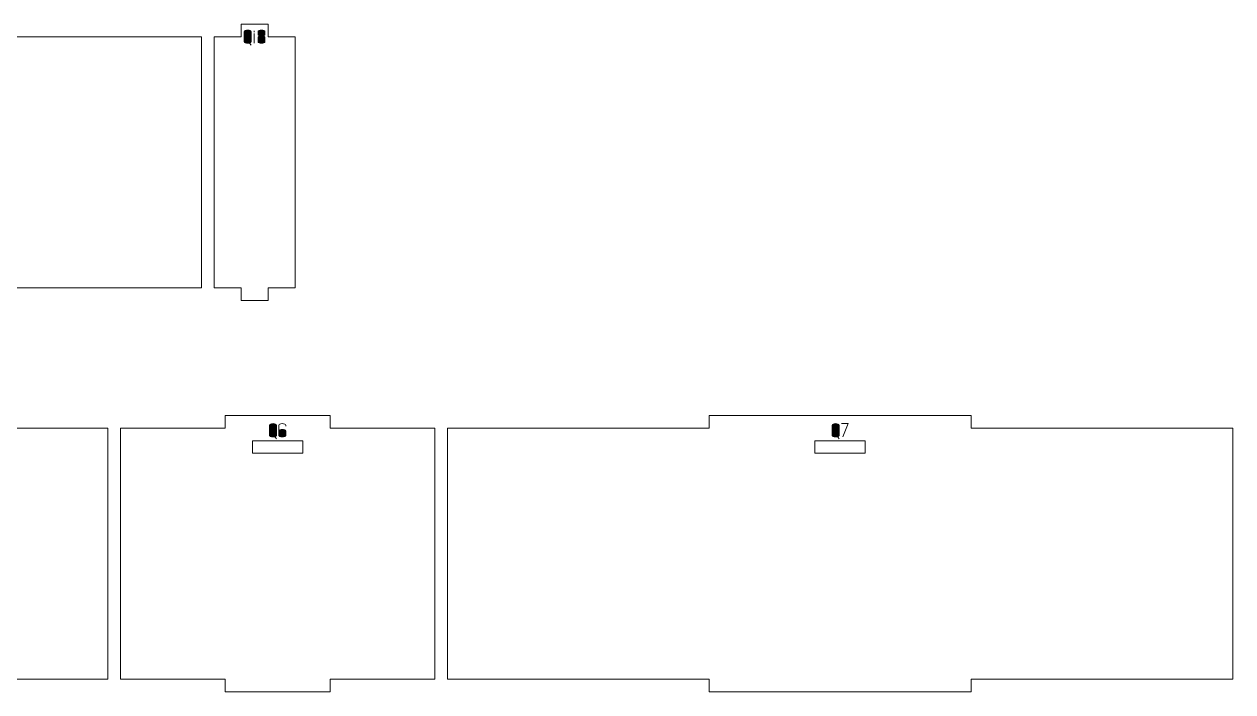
# Model space of a CAD drawing. Header units: centimetres. Extents: x -250 to 250, y -508 to 508.
# Drawn here: x 70.57 to 99.44, y 130.65 to 146.6 of the extents above; entities that cross this region are included whole.
import ezdxf

# ---------------------------------------------------------------- set-up
doc = ezdxf.new("R2010")
doc.units = ezdxf.units.CM
doc.header["$MEASUREMENT"] = 0
doc.layers.add('Capa 1', color=7, linetype='Continuous')

msp = doc.modelspace()

# ---------------------------------------------------------------- hatches: boundary and pattern name
at = {"layer": 'Capa 1', "true_color": 0x3e4095}
h = msp.add_hatch(color=175, dxfattribs=at)
edge = h.paths.add_edge_path()
edge.add_spline(control_points=[(75.82966, 146.18107), (75.82966, 146.17129), (75.83753, 146.16296), (75.85328, 146.15608), (75.86902, 146.1492), (75.88867, 146.14576), (75.91221, 146.14576), (75.93575, 146.14576), (75.9554, 146.1492), (75.97114, 146.15608), (75.98689, 146.16296), (75.99476, 146.17129), (75.99476, 146.18107), (75.99476, 146.18107), (75.99476, 146.42689), (75.99476, 146.42689), (75.99476, 146.43667), (75.98689, 146.445), (75.97114, 146.45188), (75.9554, 146.45876), (75.93575, 146.4622), (75.91221, 146.4622), (75.88867, 146.4622), (75.86902, 146.45876), (75.85328, 146.45188), (75.83753, 146.445), (75.82966, 146.43667), (75.82966, 146.42689), (75.82966, 146.42689), (75.82966, 146.18107), (75.82966, 146.18107)], knot_values=[0, 0, 0, 0, 0.1, 0.1, 0.1, 0.2, 0.2, 0.2, 0.3, 0.3, 0.3, 0.4, 0.4, 0.4, 0.5, 0.5, 0.5, 0.6, 0.6, 0.6, 0.7, 0.7, 0.7, 0.8, 0.8, 0.8, 0.9, 0.9, 0.9, 1, 1, 1, 1], degree=3, periodic=1)
h = msp.add_hatch(color=175, dxfattribs=at)
edge = h.paths.add_edge_path()
edge.add_spline(control_points=[(75.99476, 146.18107), (75.99476, 146.17129), (75.98689, 146.16296), (75.97114, 146.15608), (75.9554, 146.1492), (75.93575, 146.14576), (75.91221, 146.14576), (75.88867, 146.14576), (75.86902, 146.1492), (75.85328, 146.15608), (75.83753, 146.16296), (75.82966, 146.17129), (75.82966, 146.18107), (75.82966, 146.18107), (75.82966, 146.42689), (75.82966, 146.42689), (75.82966, 146.43667), (75.83753, 146.445), (75.85328, 146.45188), (75.86902, 146.45876), (75.88867, 146.4622), (75.91221, 146.4622), (75.93575, 146.4622), (75.9554, 146.45876), (75.97114, 146.45188), (75.98689, 146.445), (75.99476, 146.43667), (75.99476, 146.42689), (75.99476, 146.42689), (75.99476, 146.18107), (75.99476, 146.18107)], knot_values=[0, 0, 0, 0, 0.1, 0.1, 0.1, 0.2, 0.2, 0.2, 0.3, 0.3, 0.3, 0.4, 0.4, 0.4, 0.5, 0.5, 0.5, 0.6, 0.6, 0.6, 0.7, 0.7, 0.7, 0.8, 0.8, 0.8, 0.9, 0.9, 0.9, 1, 1, 1, 1], degree=3, periodic=1)
h = msp.add_hatch(color=175, dxfattribs=at)
edge = h.paths.add_edge_path()
edge.add_spline(control_points=[(76.06492, 146.40854), (76.06492, 146.40854), (76.06538, 146.4411), (76.06538, 146.4411), (76.06538, 146.4411), (76.06492, 146.40854), (76.06492, 146.40854)], knot_values=[0, 0, 0, 0, 0.5, 0.5, 0.5, 1, 1, 1, 1], degree=3, periodic=1)
h = msp.add_hatch(color=175, dxfattribs=at)
edge = h.paths.add_edge_path()
edge.add_spline(control_points=[(76.06492, 146.14576), (76.06492, 146.14576), (76.06492, 146.37965), (76.06492, 146.37965), (76.06492, 146.37965), (76.06492, 146.14576), (76.06492, 146.14576)], knot_values=[0, 0, 0, 0, 0.5, 0.5, 0.5, 1, 1, 1, 1], degree=3, periodic=1)
h = msp.add_hatch(color=175, dxfattribs=at)
edge = h.paths.add_edge_path()
edge.add_spline(control_points=[(76.15986, 146.35259), (76.15986, 146.34464), (76.16552, 146.33746), (76.17683, 146.33104), (76.18814, 146.32462), (76.21, 146.32034), (76.24241, 146.3182), (76.27482, 146.32034), (76.29668, 146.32462), (76.30799, 146.33104), (76.3193, 146.33746), (76.32496, 146.34464), (76.32496, 146.35259), (76.32496, 146.35259), (76.32496, 146.42689), (76.32496, 146.42689), (76.32496, 146.43667), (76.31709, 146.445), (76.30134, 146.45188), (76.2856, 146.45876), (76.26595, 146.4622), (76.24241, 146.4622), (76.21887, 146.4622), (76.19922, 146.45876), (76.18348, 146.45188), (76.16773, 146.445), (76.15986, 146.43667), (76.15986, 146.42689), (76.15986, 146.42689), (76.15986, 146.35259), (76.15986, 146.35259)], knot_values=[0, 0, 0, 0, 0.1, 0.1, 0.1, 0.2, 0.2, 0.2, 0.3, 0.3, 0.3, 0.4, 0.4, 0.4, 0.5, 0.5, 0.5, 0.6, 0.6, 0.6, 0.7, 0.7, 0.7, 0.8, 0.8, 0.8, 0.9, 0.9, 0.9, 1, 1, 1, 1], degree=3, periodic=1)
h = msp.add_hatch(color=175, dxfattribs=at)
edge = h.paths.add_edge_path()
edge.add_spline(control_points=[(76.24241, 146.14576), (76.21887, 146.14576), (76.19922, 146.1492), (76.18348, 146.15608), (76.16773, 146.16296), (76.15986, 146.17129), (76.15986, 146.18107), (76.15986, 146.18107), (76.15986, 146.28426), (76.15986, 146.28426), (76.15986, 146.29252), (76.16552, 146.2997), (76.17683, 146.30581), (76.18814, 146.31193), (76.21, 146.31606), (76.24241, 146.3182), (76.21, 146.32034), (76.18814, 146.32462), (76.17683, 146.33104), (76.16552, 146.33746), (76.15986, 146.34464), (76.15986, 146.35259), (76.15986, 146.35259), (76.15986, 146.42689), (76.15986, 146.42689), (76.15986, 146.43667), (76.16773, 146.445), (76.18348, 146.45188), (76.19922, 146.45876), (76.21887, 146.4622), (76.24241, 146.4622), (76.26595, 146.4622), (76.2856, 146.45876), (76.30134, 146.45188), (76.31709, 146.445), (76.32496, 146.43667), (76.32496, 146.42689), (76.32496, 146.42689), (76.32496, 146.35259), (76.32496, 146.35259), (76.32496, 146.34464), (76.3193, 146.33746), (76.30799, 146.33104), (76.29668, 146.32462), (76.27482, 146.32034), (76.24241, 146.3182), (76.27482, 146.31606), (76.29668, 146.31193), (76.30799, 146.30581), (76.3193, 146.2997), (76.32496, 146.29252), (76.32496, 146.28426), (76.32496, 146.28426), (76.32496, 146.18107), (76.32496, 146.18107), (76.32496, 146.17129), (76.31709, 146.16296), (76.30134, 146.15608), (76.2856, 146.1492), (76.26595, 146.14576), (76.24241, 146.14576)], knot_values=[0, 0, 0, 0, 0.05, 0.05, 0.05, 0.1, 0.1, 0.1, 0.15, 0.15, 0.15, 0.2, 0.2, 0.2, 0.25, 0.25, 0.25, 0.3, 0.3, 0.3, 0.35, 0.35, 0.35, 0.4, 0.4, 0.4, 0.45, 0.45, 0.45, 0.5, 0.5, 0.5, 0.55, 0.55, 0.55, 0.6, 0.6, 0.6, 0.65, 0.65, 0.65, 0.7, 0.7, 0.7, 0.75, 0.75, 0.75, 0.8, 0.8, 0.8, 0.85, 0.85, 0.85, 0.9, 0.9, 0.9, 0.95, 0.95, 0.95, 1, 1, 1, 1], degree=3, periodic=1)
h = msp.add_hatch(color=175, dxfattribs=at)
edge = h.paths.add_edge_path()
edge.add_spline(control_points=[(75.9943, 146.10082), (75.9943, 146.10082), (75.92368, 146.19025), (75.92368, 146.19025), (75.92368, 146.19025), (75.9943, 146.10082), (75.9943, 146.10082)], knot_values=[0, 0, 0, 0, 0.5, 0.5, 0.5, 1, 1, 1, 1], degree=3, periodic=1)
h = msp.add_hatch(color=175, dxfattribs=at)
edge = h.paths.add_edge_path()
edge.add_spline(control_points=[(76.15986, 146.18107), (76.15986, 146.17129), (76.16773, 146.16296), (76.18348, 146.15608), (76.19922, 146.1492), (76.21887, 146.14576), (76.24241, 146.14576), (76.26595, 146.14576), (76.2856, 146.1492), (76.30134, 146.15608), (76.31709, 146.16296), (76.32496, 146.17129), (76.32496, 146.18107), (76.32496, 146.18107), (76.32496, 146.28426), (76.32496, 146.28426), (76.32496, 146.29252), (76.3193, 146.2997), (76.30799, 146.30581), (76.29668, 146.31193), (76.27482, 146.31606), (76.24241, 146.3182), (76.21, 146.31606), (76.18814, 146.31193), (76.17683, 146.30581), (76.16552, 146.2997), (76.15986, 146.29252), (76.15986, 146.28426), (76.15986, 146.28426), (76.15986, 146.18107), (76.15986, 146.18107)], knot_values=[0, 0, 0, 0, 0.1, 0.1, 0.1, 0.2, 0.2, 0.2, 0.3, 0.3, 0.3, 0.4, 0.4, 0.4, 0.5, 0.5, 0.5, 0.6, 0.6, 0.6, 0.7, 0.7, 0.7, 0.8, 0.8, 0.8, 0.9, 0.9, 0.9, 1, 1, 1, 1], degree=3, periodic=1)
h = msp.add_hatch(color=175, dxfattribs=at)
edge = h.paths.add_edge_path()
edge.add_spline(control_points=[(76.43407, 136.78001), (76.43407, 136.77023), (76.44194, 136.7619), (76.45769, 136.75502), (76.47343, 136.74814), (76.49308, 136.7447), (76.51662, 136.7447), (76.54016, 136.7447), (76.55981, 136.74814), (76.57555, 136.75502), (76.5913, 136.7619), (76.59917, 136.77023), (76.59917, 136.78001), (76.59917, 136.78001), (76.59917, 137.02583), (76.59917, 137.02583), (76.59917, 137.03561), (76.5913, 137.04394), (76.57555, 137.05082), (76.55981, 137.0577), (76.54016, 137.06114), (76.51662, 137.06114), (76.49308, 137.06114), (76.47343, 137.0577), (76.45769, 137.05082), (76.44194, 137.04394), (76.43407, 137.03561), (76.43407, 137.02583), (76.43407, 137.02583), (76.43407, 136.78001), (76.43407, 136.78001)], knot_values=[0, 0, 0, 0, 0.1, 0.1, 0.1, 0.2, 0.2, 0.2, 0.3, 0.3, 0.3, 0.4, 0.4, 0.4, 0.5, 0.5, 0.5, 0.6, 0.6, 0.6, 0.7, 0.7, 0.7, 0.8, 0.8, 0.8, 0.9, 0.9, 0.9, 1, 1, 1, 1], degree=3, periodic=1)
h = msp.add_hatch(color=175, dxfattribs=at)
edge = h.paths.add_edge_path()
edge.add_spline(control_points=[(76.59917, 136.78001), (76.59917, 136.77023), (76.5913, 136.7619), (76.57555, 136.75502), (76.55981, 136.74814), (76.54016, 136.7447), (76.51662, 136.7447), (76.49308, 136.7447), (76.47343, 136.74814), (76.45769, 136.75502), (76.44194, 136.7619), (76.43407, 136.77023), (76.43407, 136.78001), (76.43407, 136.78001), (76.43407, 137.02583), (76.43407, 137.02583), (76.43407, 137.03561), (76.44194, 137.04394), (76.45769, 137.05082), (76.47343, 137.0577), (76.49308, 137.06114), (76.51662, 137.06114), (76.54016, 137.06114), (76.55981, 137.0577), (76.57555, 137.05082), (76.5913, 137.04394), (76.59917, 137.03561), (76.59917, 137.02583), (76.59917, 137.02583), (76.59917, 136.78001), (76.59917, 136.78001)], knot_values=[0, 0, 0, 0, 0.1, 0.1, 0.1, 0.2, 0.2, 0.2, 0.3, 0.3, 0.3, 0.4, 0.4, 0.4, 0.5, 0.5, 0.5, 0.6, 0.6, 0.6, 0.7, 0.7, 0.7, 0.8, 0.8, 0.8, 0.9, 0.9, 0.9, 1, 1, 1, 1], degree=3, periodic=1)
h = msp.add_hatch(color=175, dxfattribs=at)
edge = h.paths.add_edge_path()
edge.add_spline(control_points=[(76.73675, 136.7447), (76.71321, 136.7447), (76.69356, 136.74814), (76.67782, 136.75502), (76.66207, 136.7619), (76.6542, 136.77023), (76.6542, 136.78001), (76.6542, 136.78001), (76.6542, 136.88687), (76.6542, 136.88687), (76.6542, 136.88687), (76.6542, 137.02583), (76.6542, 137.02583), (76.6542, 137.03561), (76.66207, 137.04394), (76.67782, 137.05082), (76.69356, 137.0577), (76.71321, 137.06114), (76.73675, 137.06114), (76.76029, 137.06114), (76.77994, 137.0577), (76.79568, 137.05082), (76.81143, 137.04394), (76.8193, 137.03561), (76.8193, 137.02583), (76.8193, 137.02583), (76.8193, 137.00015), (76.8193, 137.00015), (76.8193, 137.00015), (76.8193, 137.02583), (76.8193, 137.02583), (76.8193, 137.03561), (76.81143, 137.04394), (76.79568, 137.05082), (76.77994, 137.0577), (76.76029, 137.06114), (76.73675, 137.06114), (76.71321, 137.06114), (76.69356, 137.0577), (76.67782, 137.05082), (76.66207, 137.04394), (76.6542, 137.03561), (76.6542, 137.02583), (76.6542, 137.02583), (76.6542, 136.88687), (76.6542, 136.88687), (76.6542, 136.89604), (76.66375, 136.90422), (76.68286, 136.9114), (76.70197, 136.91859), (76.71993, 136.92218), (76.73675, 136.92218), (76.76029, 136.92218), (76.77994, 136.91874), (76.79568, 136.91186), (76.81143, 136.90498), (76.8193, 136.89665), (76.8193, 136.88687), (76.8193, 136.88687), (76.8193, 136.78001), (76.8193, 136.78001), (76.8193, 136.77023), (76.81143, 136.7619), (76.79568, 136.75502), (76.77994, 136.74814), (76.76029, 136.7447), (76.73675, 136.7447)], knot_values=[0, 0, 0, 0, 0.04545455, 0.04545455, 0.04545455, 0.09090909, 0.09090909, 0.09090909, 0.13636364, 0.13636364, 0.13636364, 0.18181818, 0.18181818, 0.18181818, 0.22727273, 0.22727273, 0.22727273, 0.27272727, 0.27272727, 0.27272727, 0.31818182, 0.31818182, 0.31818182, 0.36363636, 0.36363636, 0.36363636, 0.40909091, 0.40909091, 0.40909091, 0.45454545, 0.45454545, 0.45454545, 0.5, 0.5, 0.5, 0.54545455, 0.54545455, 0.54545455, 0.59090909, 0.59090909, 0.59090909, 0.63636364, 0.63636364, 0.63636364, 0.68181818, 0.68181818, 0.68181818, 0.72727273, 0.72727273, 0.72727273, 0.77272727, 0.77272727, 0.77272727, 0.81818182, 0.81818182, 0.81818182, 0.86363636, 0.86363636, 0.86363636, 0.90909091, 0.90909091, 0.90909091, 0.95454545, 0.95454545, 0.95454545, 1, 1, 1, 1], degree=3, periodic=1)
h = msp.add_hatch(color=175, dxfattribs=at)
edge = h.paths.add_edge_path()
edge.add_spline(control_points=[(76.6542, 136.78001), (76.6542, 136.77023), (76.66207, 136.7619), (76.67782, 136.75502), (76.69356, 136.74814), (76.71321, 136.7447), (76.73675, 136.7447), (76.76029, 136.7447), (76.77994, 136.74814), (76.79568, 136.75502), (76.81143, 136.7619), (76.8193, 136.77023), (76.8193, 136.78001), (76.8193, 136.78001), (76.8193, 136.88687), (76.8193, 136.88687), (76.8193, 136.89665), (76.81143, 136.90498), (76.79568, 136.91186), (76.77994, 136.91874), (76.76029, 136.92218), (76.73675, 136.92218), (76.71993, 136.92218), (76.70197, 136.91859), (76.68286, 136.9114), (76.66375, 136.90422), (76.6542, 136.89604), (76.6542, 136.88687), (76.6542, 136.88687), (76.6542, 136.78001), (76.6542, 136.78001)], knot_values=[0, 0, 0, 0, 0.1, 0.1, 0.1, 0.2, 0.2, 0.2, 0.3, 0.3, 0.3, 0.4, 0.4, 0.4, 0.5, 0.5, 0.5, 0.6, 0.6, 0.6, 0.7, 0.7, 0.7, 0.8, 0.8, 0.8, 0.9, 0.9, 0.9, 1, 1, 1, 1], degree=3, periodic=1)
h = msp.add_hatch(color=175, dxfattribs=at)
edge = h.paths.add_edge_path()
edge.add_spline(control_points=[(89.86832, 136.78001), (89.86832, 136.77023), (89.87619, 136.7619), (89.89194, 136.75502), (89.90768, 136.74814), (89.92733, 136.7447), (89.95087, 136.7447), (89.97441, 136.7447), (89.99406, 136.74814), (90.0098, 136.75502), (90.02555, 136.7619), (90.03342, 136.77023), (90.03342, 136.78001), (90.03342, 136.78001), (90.03342, 137.02583), (90.03342, 137.02583), (90.03342, 137.03561), (90.02555, 137.04394), (90.0098, 137.05082), (89.99406, 137.0577), (89.97441, 137.06114), (89.95087, 137.06114), (89.92733, 137.06114), (89.90768, 137.0577), (89.89194, 137.05082), (89.87619, 137.04394), (89.86832, 137.03561), (89.86832, 137.02583), (89.86832, 137.02583), (89.86832, 136.78001), (89.86832, 136.78001)], knot_values=[0, 0, 0, 0, 0.1, 0.1, 0.1, 0.2, 0.2, 0.2, 0.3, 0.3, 0.3, 0.4, 0.4, 0.4, 0.5, 0.5, 0.5, 0.6, 0.6, 0.6, 0.7, 0.7, 0.7, 0.8, 0.8, 0.8, 0.9, 0.9, 0.9, 1, 1, 1, 1], degree=3, periodic=1)
h = msp.add_hatch(color=175, dxfattribs=at)
edge = h.paths.add_edge_path()
edge.add_spline(control_points=[(90.03342, 136.78001), (90.03342, 136.77023), (90.02555, 136.7619), (90.0098, 136.75502), (89.99406, 136.74814), (89.97441, 136.7447), (89.95087, 136.7447), (89.92733, 136.7447), (89.90768, 136.74814), (89.89194, 136.75502), (89.87619, 136.7619), (89.86832, 136.77023), (89.86832, 136.78001), (89.86832, 136.78001), (89.86832, 137.02583), (89.86832, 137.02583), (89.86832, 137.03561), (89.87619, 137.04394), (89.89194, 137.05082), (89.90768, 137.0577), (89.92733, 137.06114), (89.95087, 137.06114), (89.97441, 137.06114), (89.99406, 137.0577), (90.0098, 137.05082), (90.02555, 137.04394), (90.03342, 137.03561), (90.03342, 137.02583), (90.03342, 137.02583), (90.03342, 136.78001), (90.03342, 136.78001)], knot_values=[0, 0, 0, 0, 0.1, 0.1, 0.1, 0.2, 0.2, 0.2, 0.3, 0.3, 0.3, 0.4, 0.4, 0.4, 0.5, 0.5, 0.5, 0.6, 0.6, 0.6, 0.7, 0.7, 0.7, 0.8, 0.8, 0.8, 0.9, 0.9, 0.9, 1, 1, 1, 1], degree=3, periodic=1)
h = msp.add_hatch(color=175, dxfattribs=at)
edge = h.paths.add_edge_path()
edge.add_spline(control_points=[(90.12697, 136.7447), (90.12697, 136.7447), (90.24805, 137.06114), (90.24805, 137.06114), (90.24805, 137.06114), (90.08845, 137.06114), (90.08845, 137.06114), (90.08845, 137.06114), (90.24805, 137.06114), (90.24805, 137.06114), (90.24805, 137.06114), (90.12697, 136.7447), (90.12697, 136.7447)], knot_values=[0, 0, 0, 0, 0.25, 0.25, 0.25, 0.5, 0.5, 0.5, 0.75, 0.75, 0.75, 1, 1, 1, 1], degree=3, periodic=1)
h = msp.add_hatch(color=175, dxfattribs=at)
edge = h.paths.add_edge_path()
edge.add_spline(control_points=[(76.59871, 136.69976), (76.59871, 136.69976), (76.52809, 136.78919), (76.52809, 136.78919), (76.52809, 136.78919), (76.59871, 136.69976), (76.59871, 136.69976)], knot_values=[0, 0, 0, 0, 0.5, 0.5, 0.5, 1, 1, 1, 1], degree=3, periodic=1)
h = msp.add_hatch(color=175, dxfattribs=at)
edge = h.paths.add_edge_path()
edge.add_spline(control_points=[(90.03296, 136.69976), (90.03296, 136.69976), (89.96234, 136.78919), (89.96234, 136.78919), (89.96234, 136.78919), (90.03296, 136.69976), (90.03296, 136.69976)], knot_values=[0, 0, 0, 0, 0.5, 0.5, 0.5, 1, 1, 1, 1], degree=3, periodic=1)

# ---------------------------------------------------------------- linework, layer by layer
at = {"layer": 'Capa 1', "color": 240, "lineweight": 20}
for points, knots in [([(60.90825, 146.30296), (60.90825, 146.30296), (60.90825, 140.30296), (60.90825, 140.30296), (60.90825, 140.30296), (65.54145, 140.30296), (65.54145, 140.30296), (65.54145, 140.30296), (65.54145, 140.00296), (65.54145, 140.00296), (65.54145, 140.00296), (70.17465, 140.00296), (70.17465, 140.00296), (70.17465, 140.00296), (70.17465, 140.30296), (70.17465, 140.30296), (70.17465, 140.30296), (74.80785, 140.30296), (74.80785, 140.30296), (74.80785, 140.30296), (74.80785, 146.30296), (74.80785, 146.30296), (74.80785, 146.30296), (70.17465, 146.30296), (70.17465, 146.30296), (70.17465, 146.30296), (70.17465, 146.60296), (70.17465, 146.60296), (70.17465, 146.60296), (65.54145, 146.60296), (65.54145, 146.60296), (65.54145, 146.60296), (65.54145, 146.30296), (65.54145, 146.30296), (65.54145, 146.30296), (60.90825, 146.30296), (60.90825, 146.30296)], [0, 0, 0, 0, 0.08333333, 0.08333333, 0.08333333, 0.16666667, 0.16666667, 0.16666667, 0.25, 0.25, 0.25, 0.33333333, 0.33333333, 0.33333333, 0.41666667, 0.41666667, 0.41666667, 0.5, 0.5, 0.5, 0.58333333, 0.58333333, 0.58333333, 0.66666667, 0.66666667, 0.66666667, 0.75, 0.75, 0.75, 0.83333333, 0.83333333, 0.83333333, 0.91666667, 0.91666667, 0.91666667, 1, 1, 1, 1]), ([(75.10785, 146.30296), (75.10785, 146.30296), (75.10785, 140.30296), (75.10785, 140.30296), (75.10785, 140.30296), (75.75415, 140.30296), (75.75415, 140.30296), (75.75415, 140.30296), (75.75415, 140.00296), (75.75415, 140.00296), (75.75415, 140.00296), (76.40046, 140.00296), (76.40046, 140.00296), (76.40046, 140.00296), (76.40046, 140.30296), (76.40046, 140.30296), (76.40046, 140.30296), (77.04676, 140.30296), (77.04676, 140.30296), (77.04676, 140.30296), (77.04676, 146.30296), (77.04676, 146.30296), (77.04676, 146.30296), (76.40046, 146.30296), (76.40046, 146.30296), (76.40046, 146.30296), (76.40046, 146.60296), (76.40046, 146.60296), (76.40046, 146.60296), (75.75415, 146.60296), (75.75415, 146.60296), (75.75415, 146.60296), (75.75415, 146.30296), (75.75415, 146.30296), (75.75415, 146.30296), (75.10785, 146.30296), (75.10785, 146.30296)], [0, 0, 0, 0, 0.08333333, 0.08333333, 0.08333333, 0.16666667, 0.16666667, 0.16666667, 0.25, 0.25, 0.25, 0.33333333, 0.33333333, 0.33333333, 0.41666667, 0.41666667, 0.41666667, 0.5, 0.5, 0.5, 0.58333333, 0.58333333, 0.58333333, 0.66666667, 0.66666667, 0.66666667, 0.75, 0.75, 0.75, 0.83333333, 0.83333333, 0.83333333, 0.91666667, 0.91666667, 0.91666667, 1, 1, 1, 1]), ([(60.371, 136.9527), (60.371, 136.9527), (60.371, 130.9527), (60.371, 130.9527), (60.371, 130.9527), (64.43843, 130.9527), (64.43843, 130.9527), (64.43843, 130.9527), (64.43843, 130.6527), (64.43843, 130.6527), (64.43843, 130.6527), (68.50585, 130.6527), (68.50585, 130.6527), (68.50585, 130.6527), (68.50585, 130.9527), (68.50585, 130.9527), (68.50585, 130.9527), (72.57327, 130.9527), (72.57327, 130.9527), (72.57327, 130.9527), (72.57327, 136.9527), (72.57327, 136.9527), (72.57327, 136.9527), (68.50585, 136.9527), (68.50585, 136.9527), (68.50585, 136.9527), (68.50585, 137.2527), (68.50585, 137.2527), (68.50585, 137.2527), (64.43843, 137.2527), (64.43843, 137.2527), (64.43843, 137.2527), (64.43843, 136.9527), (64.43843, 136.9527), (64.43843, 136.9527), (60.371, 136.9527), (60.371, 136.9527)], [0, 0, 0, 0, 0.08333333, 0.08333333, 0.08333333, 0.16666667, 0.16666667, 0.16666667, 0.25, 0.25, 0.25, 0.33333333, 0.33333333, 0.33333333, 0.41666667, 0.41666667, 0.41666667, 0.5, 0.5, 0.5, 0.58333333, 0.58333333, 0.58333333, 0.66666667, 0.66666667, 0.66666667, 0.75, 0.75, 0.75, 0.83333333, 0.83333333, 0.83333333, 0.91666667, 0.91666667, 0.91666667, 1, 1, 1, 1]), ([(72.87327, 136.9527), (72.87327, 136.9527), (72.87327, 130.9527), (72.87327, 130.9527), (72.87327, 130.9527), (75.37555, 130.9527), (75.37555, 130.9527), (75.37555, 130.9527), (75.37555, 130.6527), (75.37555, 130.6527), (75.37555, 130.6527), (77.87782, 130.6527), (77.87782, 130.6527), (77.87782, 130.6527), (77.87782, 130.9527), (77.87782, 130.9527), (77.87782, 130.9527), (80.3801, 130.9527), (80.3801, 130.9527), (80.3801, 130.9527), (80.3801, 136.9527), (80.3801, 136.9527), (80.3801, 136.9527), (77.87782, 136.9527), (77.87782, 136.9527), (77.87782, 136.9527), (77.87782, 137.2527), (77.87782, 137.2527), (77.87782, 137.2527), (75.37555, 137.2527), (75.37555, 137.2527), (75.37555, 137.2527), (75.37555, 136.9527), (75.37555, 136.9527), (75.37555, 136.9527), (72.87327, 136.9527), (72.87327, 136.9527)], [0, 0, 0, 0, 0.08333333, 0.08333333, 0.08333333, 0.16666667, 0.16666667, 0.16666667, 0.25, 0.25, 0.25, 0.33333333, 0.33333333, 0.33333333, 0.41666667, 0.41666667, 0.41666667, 0.5, 0.5, 0.5, 0.58333333, 0.58333333, 0.58333333, 0.66666667, 0.66666667, 0.66666667, 0.75, 0.75, 0.75, 0.83333333, 0.83333333, 0.83333333, 0.91666667, 0.91666667, 0.91666667, 1, 1, 1, 1]), ([(80.6801, 136.9527), (80.6801, 136.9527), (80.6801, 130.9527), (80.6801, 130.9527), (80.6801, 130.9527), (86.93216, 130.9527), (86.93216, 130.9527), (86.93216, 130.9527), (86.93216, 130.6527), (86.93216, 130.6527), (86.93216, 130.6527), (93.18421, 130.6527), (93.18421, 130.6527), (93.18421, 130.6527), (93.18421, 130.9527), (93.18421, 130.9527), (93.18421, 130.9527), (99.43627, 130.9527), (99.43627, 130.9527), (99.43627, 130.9527), (99.43627, 136.9527), (99.43627, 136.9527), (99.43627, 136.9527), (93.18421, 136.9527), (93.18421, 136.9527), (93.18421, 136.9527), (93.18421, 137.2527), (93.18421, 137.2527), (93.18421, 137.2527), (86.93216, 137.2527), (86.93216, 137.2527), (86.93216, 137.2527), (86.93216, 136.9527), (86.93216, 136.9527), (86.93216, 136.9527), (80.6801, 136.9527), (80.6801, 136.9527)], [0, 0, 0, 0, 0.08333333, 0.08333333, 0.08333333, 0.16666667, 0.16666667, 0.16666667, 0.25, 0.25, 0.25, 0.33333333, 0.33333333, 0.33333333, 0.41666667, 0.41666667, 0.41666667, 0.5, 0.5, 0.5, 0.58333333, 0.58333333, 0.58333333, 0.66666667, 0.66666667, 0.66666667, 0.75, 0.75, 0.75, 0.83333333, 0.83333333, 0.83333333, 0.91666667, 0.91666667, 0.91666667, 1, 1, 1, 1]), ([(76.02669, 136.35297), (76.02669, 136.35297), (77.22669, 136.35297), (77.22669, 136.35297), (77.22669, 136.35297), (77.22669, 136.65297), (77.22669, 136.65297), (77.22669, 136.65297), (76.02669, 136.65297), (76.02669, 136.65297), (76.02669, 136.65297), (76.02669, 136.35297), (76.02669, 136.35297)], [0, 0, 0, 0, 0.25, 0.25, 0.25, 0.5, 0.5, 0.5, 0.75, 0.75, 0.75, 1, 1, 1, 1]), ([(89.45819, 136.35297), (89.45819, 136.35297), (90.65819, 136.35297), (90.65819, 136.35297), (90.65819, 136.35297), (90.65819, 136.65297), (90.65819, 136.65297), (90.65819, 136.65297), (89.45819, 136.65297), (89.45819, 136.65297), (89.45819, 136.65297), (89.45819, 136.35297), (89.45819, 136.35297)], [0, 0, 0, 0, 0.25, 0.25, 0.25, 0.5, 0.5, 0.5, 0.75, 0.75, 0.75, 1, 1, 1, 1])]:
    msp.add_open_spline(points, degree=3, knots=knots, dxfattribs=at)
at = {"layer": 'Capa 1', "color": 114, "lineweight": 9}
for points, knots in [([(75.82966, 146.18107), (75.82966, 146.17129), (75.83753, 146.16296), (75.85328, 146.15608), (75.86902, 146.1492), (75.88867, 146.14576), (75.91221, 146.14576), (75.93575, 146.14576), (75.9554, 146.1492), (75.97114, 146.15608), (75.98689, 146.16296), (75.99476, 146.17129), (75.99476, 146.18107), (75.99476, 146.18107), (75.99476, 146.42689), (75.99476, 146.42689), (75.99476, 146.43667), (75.98689, 146.445), (75.97114, 146.45188), (75.9554, 146.45876), (75.93575, 146.4622), (75.91221, 146.4622), (75.88867, 146.4622), (75.86902, 146.45876), (75.85328, 146.45188), (75.83753, 146.445), (75.82966, 146.43667), (75.82966, 146.42689), (75.82966, 146.42689), (75.82966, 146.18107), (75.82966, 146.18107)], [0, 0, 0, 0, 0.1, 0.1, 0.1, 0.2, 0.2, 0.2, 0.3, 0.3, 0.3, 0.4, 0.4, 0.4, 0.5, 0.5, 0.5, 0.6, 0.6, 0.6, 0.7, 0.7, 0.7, 0.8, 0.8, 0.8, 0.9, 0.9, 0.9, 1, 1, 1, 1]), ([(75.99476, 146.18107), (75.99476, 146.17129), (75.98689, 146.16296), (75.97114, 146.15608), (75.9554, 146.1492), (75.93575, 146.14576), (75.91221, 146.14576), (75.88867, 146.14576), (75.86902, 146.1492), (75.85328, 146.15608), (75.83753, 146.16296), (75.82966, 146.17129), (75.82966, 146.18107), (75.82966, 146.18107), (75.82966, 146.42689), (75.82966, 146.42689), (75.82966, 146.43667), (75.83753, 146.445), (75.85328, 146.45188), (75.86902, 146.45876), (75.88867, 146.4622), (75.91221, 146.4622), (75.93575, 146.4622), (75.9554, 146.45876), (75.97114, 146.45188), (75.98689, 146.445), (75.99476, 146.43667), (75.99476, 146.42689), (75.99476, 146.42689), (75.99476, 146.18107), (75.99476, 146.18107)], [0, 0, 0, 0, 0.1, 0.1, 0.1, 0.2, 0.2, 0.2, 0.3, 0.3, 0.3, 0.4, 0.4, 0.4, 0.5, 0.5, 0.5, 0.6, 0.6, 0.6, 0.7, 0.7, 0.7, 0.8, 0.8, 0.8, 0.9, 0.9, 0.9, 1, 1, 1, 1]), ([(76.06492, 146.40854), (76.06492, 146.40854), (76.06538, 146.4411), (76.06538, 146.4411), (76.06538, 146.4411), (76.06492, 146.40854), (76.06492, 146.40854)], [0, 0, 0, 0, 0.5, 0.5, 0.5, 1, 1, 1, 1]), ([(76.06492, 146.14576), (76.06492, 146.14576), (76.06492, 146.37965), (76.06492, 146.37965), (76.06492, 146.37965), (76.06492, 146.14576), (76.06492, 146.14576)], [0, 0, 0, 0, 0.5, 0.5, 0.5, 1, 1, 1, 1]), ([(76.15986, 146.35259), (76.15986, 146.34464), (76.16552, 146.33746), (76.17683, 146.33104), (76.18814, 146.32462), (76.21, 146.32034), (76.24241, 146.3182), (76.27482, 146.32034), (76.29668, 146.32462), (76.30799, 146.33104), (76.3193, 146.33746), (76.32496, 146.34464), (76.32496, 146.35259), (76.32496, 146.35259), (76.32496, 146.42689), (76.32496, 146.42689), (76.32496, 146.43667), (76.31709, 146.445), (76.30134, 146.45188), (76.2856, 146.45876), (76.26595, 146.4622), (76.24241, 146.4622), (76.21887, 146.4622), (76.19922, 146.45876), (76.18348, 146.45188), (76.16773, 146.445), (76.15986, 146.43667), (76.15986, 146.42689), (76.15986, 146.42689), (76.15986, 146.35259), (76.15986, 146.35259)], [0, 0, 0, 0, 0.1, 0.1, 0.1, 0.2, 0.2, 0.2, 0.3, 0.3, 0.3, 0.4, 0.4, 0.4, 0.5, 0.5, 0.5, 0.6, 0.6, 0.6, 0.7, 0.7, 0.7, 0.8, 0.8, 0.8, 0.9, 0.9, 0.9, 1, 1, 1, 1]), ([(76.24241, 146.14576), (76.21887, 146.14576), (76.19922, 146.1492), (76.18348, 146.15608), (76.16773, 146.16296), (76.15986, 146.17129), (76.15986, 146.18107), (76.15986, 146.18107), (76.15986, 146.28426), (76.15986, 146.28426), (76.15986, 146.29252), (76.16552, 146.2997), (76.17683, 146.30581), (76.18814, 146.31193), (76.21, 146.31606), (76.24241, 146.3182), (76.21, 146.32034), (76.18814, 146.32462), (76.17683, 146.33104), (76.16552, 146.33746), (76.15986, 146.34464), (76.15986, 146.35259), (76.15986, 146.35259), (76.15986, 146.42689), (76.15986, 146.42689), (76.15986, 146.43667), (76.16773, 146.445), (76.18348, 146.45188), (76.19922, 146.45876), (76.21887, 146.4622), (76.24241, 146.4622), (76.26595, 146.4622), (76.2856, 146.45876), (76.30134, 146.45188), (76.31709, 146.445), (76.32496, 146.43667), (76.32496, 146.42689), (76.32496, 146.42689), (76.32496, 146.35259), (76.32496, 146.35259), (76.32496, 146.34464), (76.3193, 146.33746), (76.30799, 146.33104), (76.29668, 146.32462), (76.27482, 146.32034), (76.24241, 146.3182), (76.27482, 146.31606), (76.29668, 146.31193), (76.30799, 146.30581), (76.3193, 146.2997), (76.32496, 146.29252), (76.32496, 146.28426), (76.32496, 146.28426), (76.32496, 146.18107), (76.32496, 146.18107), (76.32496, 146.17129), (76.31709, 146.16296), (76.30134, 146.15608), (76.2856, 146.1492), (76.26595, 146.14576), (76.24241, 146.14576)], [0, 0, 0, 0, 0.05, 0.05, 0.05, 0.1, 0.1, 0.1, 0.15, 0.15, 0.15, 0.2, 0.2, 0.2, 0.25, 0.25, 0.25, 0.3, 0.3, 0.3, 0.35, 0.35, 0.35, 0.4, 0.4, 0.4, 0.45, 0.45, 0.45, 0.5, 0.5, 0.5, 0.55, 0.55, 0.55, 0.6, 0.6, 0.6, 0.65, 0.65, 0.65, 0.7, 0.7, 0.7, 0.75, 0.75, 0.75, 0.8, 0.8, 0.8, 0.85, 0.85, 0.85, 0.9, 0.9, 0.9, 0.95, 0.95, 0.95, 1, 1, 1, 1]), ([(75.9943, 146.10082), (75.9943, 146.10082), (75.92368, 146.19025), (75.92368, 146.19025), (75.92368, 146.19025), (75.9943, 146.10082), (75.9943, 146.10082)], [0, 0, 0, 0, 0.5, 0.5, 0.5, 1, 1, 1, 1]), ([(76.15986, 146.18107), (76.15986, 146.17129), (76.16773, 146.16296), (76.18348, 146.15608), (76.19922, 146.1492), (76.21887, 146.14576), (76.24241, 146.14576), (76.26595, 146.14576), (76.2856, 146.1492), (76.30134, 146.15608), (76.31709, 146.16296), (76.32496, 146.17129), (76.32496, 146.18107), (76.32496, 146.18107), (76.32496, 146.28426), (76.32496, 146.28426), (76.32496, 146.29252), (76.3193, 146.2997), (76.30799, 146.30581), (76.29668, 146.31193), (76.27482, 146.31606), (76.24241, 146.3182), (76.21, 146.31606), (76.18814, 146.31193), (76.17683, 146.30581), (76.16552, 146.2997), (76.15986, 146.29252), (76.15986, 146.28426), (76.15986, 146.28426), (76.15986, 146.18107), (76.15986, 146.18107)], [0, 0, 0, 0, 0.1, 0.1, 0.1, 0.2, 0.2, 0.2, 0.3, 0.3, 0.3, 0.4, 0.4, 0.4, 0.5, 0.5, 0.5, 0.6, 0.6, 0.6, 0.7, 0.7, 0.7, 0.8, 0.8, 0.8, 0.9, 0.9, 0.9, 1, 1, 1, 1]), ([(76.43407, 136.78001), (76.43407, 136.77023), (76.44194, 136.7619), (76.45769, 136.75502), (76.47343, 136.74814), (76.49308, 136.7447), (76.51662, 136.7447), (76.54016, 136.7447), (76.55981, 136.74814), (76.57555, 136.75502), (76.5913, 136.7619), (76.59917, 136.77023), (76.59917, 136.78001), (76.59917, 136.78001), (76.59917, 137.02583), (76.59917, 137.02583), (76.59917, 137.03561), (76.5913, 137.04394), (76.57555, 137.05082), (76.55981, 137.0577), (76.54016, 137.06114), (76.51662, 137.06114), (76.49308, 137.06114), (76.47343, 137.0577), (76.45769, 137.05082), (76.44194, 137.04394), (76.43407, 137.03561), (76.43407, 137.02583), (76.43407, 137.02583), (76.43407, 136.78001), (76.43407, 136.78001)], [0, 0, 0, 0, 0.1, 0.1, 0.1, 0.2, 0.2, 0.2, 0.3, 0.3, 0.3, 0.4, 0.4, 0.4, 0.5, 0.5, 0.5, 0.6, 0.6, 0.6, 0.7, 0.7, 0.7, 0.8, 0.8, 0.8, 0.9, 0.9, 0.9, 1, 1, 1, 1]), ([(76.59917, 136.78001), (76.59917, 136.77023), (76.5913, 136.7619), (76.57555, 136.75502), (76.55981, 136.74814), (76.54016, 136.7447), (76.51662, 136.7447), (76.49308, 136.7447), (76.47343, 136.74814), (76.45769, 136.75502), (76.44194, 136.7619), (76.43407, 136.77023), (76.43407, 136.78001), (76.43407, 136.78001), (76.43407, 137.02583), (76.43407, 137.02583), (76.43407, 137.03561), (76.44194, 137.04394), (76.45769, 137.05082), (76.47343, 137.0577), (76.49308, 137.06114), (76.51662, 137.06114), (76.54016, 137.06114), (76.55981, 137.0577), (76.57555, 137.05082), (76.5913, 137.04394), (76.59917, 137.03561), (76.59917, 137.02583), (76.59917, 137.02583), (76.59917, 136.78001), (76.59917, 136.78001)], [0, 0, 0, 0, 0.1, 0.1, 0.1, 0.2, 0.2, 0.2, 0.3, 0.3, 0.3, 0.4, 0.4, 0.4, 0.5, 0.5, 0.5, 0.6, 0.6, 0.6, 0.7, 0.7, 0.7, 0.8, 0.8, 0.8, 0.9, 0.9, 0.9, 1, 1, 1, 1]), ([(76.73675, 136.7447), (76.71321, 136.7447), (76.69356, 136.74814), (76.67782, 136.75502), (76.66207, 136.7619), (76.6542, 136.77023), (76.6542, 136.78001), (76.6542, 136.78001), (76.6542, 136.88687), (76.6542, 136.88687), (76.6542, 136.88687), (76.6542, 137.02583), (76.6542, 137.02583), (76.6542, 137.03561), (76.66207, 137.04394), (76.67782, 137.05082), (76.69356, 137.0577), (76.71321, 137.06114), (76.73675, 137.06114), (76.76029, 137.06114), (76.77994, 137.0577), (76.79568, 137.05082), (76.81143, 137.04394), (76.8193, 137.03561), (76.8193, 137.02583), (76.8193, 137.02583), (76.8193, 137.00015), (76.8193, 137.00015), (76.8193, 137.00015), (76.8193, 137.02583), (76.8193, 137.02583), (76.8193, 137.03561), (76.81143, 137.04394), (76.79568, 137.05082), (76.77994, 137.0577), (76.76029, 137.06114), (76.73675, 137.06114), (76.71321, 137.06114), (76.69356, 137.0577), (76.67782, 137.05082), (76.66207, 137.04394), (76.6542, 137.03561), (76.6542, 137.02583), (76.6542, 137.02583), (76.6542, 136.88687), (76.6542, 136.88687), (76.6542, 136.89604), (76.66375, 136.90422), (76.68286, 136.9114), (76.70197, 136.91859), (76.71993, 136.92218), (76.73675, 136.92218), (76.76029, 136.92218), (76.77994, 136.91874), (76.79568, 136.91186), (76.81143, 136.90498), (76.8193, 136.89665), (76.8193, 136.88687), (76.8193, 136.88687), (76.8193, 136.78001), (76.8193, 136.78001), (76.8193, 136.77023), (76.81143, 136.7619), (76.79568, 136.75502), (76.77994, 136.74814), (76.76029, 136.7447), (76.73675, 136.7447)], [0, 0, 0, 0, 0.04545455, 0.04545455, 0.04545455, 0.09090909, 0.09090909, 0.09090909, 0.13636364, 0.13636364, 0.13636364, 0.18181818, 0.18181818, 0.18181818, 0.22727273, 0.22727273, 0.22727273, 0.27272727, 0.27272727, 0.27272727, 0.31818182, 0.31818182, 0.31818182, 0.36363636, 0.36363636, 0.36363636, 0.40909091, 0.40909091, 0.40909091, 0.45454545, 0.45454545, 0.45454545, 0.5, 0.5, 0.5, 0.54545455, 0.54545455, 0.54545455, 0.59090909, 0.59090909, 0.59090909, 0.63636364, 0.63636364, 0.63636364, 0.68181818, 0.68181818, 0.68181818, 0.72727273, 0.72727273, 0.72727273, 0.77272727, 0.77272727, 0.77272727, 0.81818182, 0.81818182, 0.81818182, 0.86363636, 0.86363636, 0.86363636, 0.90909091, 0.90909091, 0.90909091, 0.95454545, 0.95454545, 0.95454545, 1, 1, 1, 1]), ([(76.6542, 136.78001), (76.6542, 136.77023), (76.66207, 136.7619), (76.67782, 136.75502), (76.69356, 136.74814), (76.71321, 136.7447), (76.73675, 136.7447), (76.76029, 136.7447), (76.77994, 136.74814), (76.79568, 136.75502), (76.81143, 136.7619), (76.8193, 136.77023), (76.8193, 136.78001), (76.8193, 136.78001), (76.8193, 136.88687), (76.8193, 136.88687), (76.8193, 136.89665), (76.81143, 136.90498), (76.79568, 136.91186), (76.77994, 136.91874), (76.76029, 136.92218), (76.73675, 136.92218), (76.71993, 136.92218), (76.70197, 136.91859), (76.68286, 136.9114), (76.66375, 136.90422), (76.6542, 136.89604), (76.6542, 136.88687), (76.6542, 136.88687), (76.6542, 136.78001), (76.6542, 136.78001)], [0, 0, 0, 0, 0.1, 0.1, 0.1, 0.2, 0.2, 0.2, 0.3, 0.3, 0.3, 0.4, 0.4, 0.4, 0.5, 0.5, 0.5, 0.6, 0.6, 0.6, 0.7, 0.7, 0.7, 0.8, 0.8, 0.8, 0.9, 0.9, 0.9, 1, 1, 1, 1]), ([(89.86832, 136.78001), (89.86832, 136.77023), (89.87619, 136.7619), (89.89194, 136.75502), (89.90768, 136.74814), (89.92733, 136.7447), (89.95087, 136.7447), (89.97441, 136.7447), (89.99406, 136.74814), (90.0098, 136.75502), (90.02555, 136.7619), (90.03342, 136.77023), (90.03342, 136.78001), (90.03342, 136.78001), (90.03342, 137.02583), (90.03342, 137.02583), (90.03342, 137.03561), (90.02555, 137.04394), (90.0098, 137.05082), (89.99406, 137.0577), (89.97441, 137.06114), (89.95087, 137.06114), (89.92733, 137.06114), (89.90768, 137.0577), (89.89194, 137.05082), (89.87619, 137.04394), (89.86832, 137.03561), (89.86832, 137.02583), (89.86832, 137.02583), (89.86832, 136.78001), (89.86832, 136.78001)], [0, 0, 0, 0, 0.1, 0.1, 0.1, 0.2, 0.2, 0.2, 0.3, 0.3, 0.3, 0.4, 0.4, 0.4, 0.5, 0.5, 0.5, 0.6, 0.6, 0.6, 0.7, 0.7, 0.7, 0.8, 0.8, 0.8, 0.9, 0.9, 0.9, 1, 1, 1, 1]), ([(90.03342, 136.78001), (90.03342, 136.77023), (90.02555, 136.7619), (90.0098, 136.75502), (89.99406, 136.74814), (89.97441, 136.7447), (89.95087, 136.7447), (89.92733, 136.7447), (89.90768, 136.74814), (89.89194, 136.75502), (89.87619, 136.7619), (89.86832, 136.77023), (89.86832, 136.78001), (89.86832, 136.78001), (89.86832, 137.02583), (89.86832, 137.02583), (89.86832, 137.03561), (89.87619, 137.04394), (89.89194, 137.05082), (89.90768, 137.0577), (89.92733, 137.06114), (89.95087, 137.06114), (89.97441, 137.06114), (89.99406, 137.0577), (90.0098, 137.05082), (90.02555, 137.04394), (90.03342, 137.03561), (90.03342, 137.02583), (90.03342, 137.02583), (90.03342, 136.78001), (90.03342, 136.78001)], [0, 0, 0, 0, 0.1, 0.1, 0.1, 0.2, 0.2, 0.2, 0.3, 0.3, 0.3, 0.4, 0.4, 0.4, 0.5, 0.5, 0.5, 0.6, 0.6, 0.6, 0.7, 0.7, 0.7, 0.8, 0.8, 0.8, 0.9, 0.9, 0.9, 1, 1, 1, 1]), ([(90.12697, 136.7447), (90.12697, 136.7447), (90.24805, 137.06114), (90.24805, 137.06114), (90.24805, 137.06114), (90.08845, 137.06114), (90.08845, 137.06114), (90.08845, 137.06114), (90.24805, 137.06114), (90.24805, 137.06114), (90.24805, 137.06114), (90.12697, 136.7447), (90.12697, 136.7447)], [0, 0, 0, 0, 0.25, 0.25, 0.25, 0.5, 0.5, 0.5, 0.75, 0.75, 0.75, 1, 1, 1, 1]), ([(76.59871, 136.69976), (76.59871, 136.69976), (76.52809, 136.78919), (76.52809, 136.78919), (76.52809, 136.78919), (76.59871, 136.69976), (76.59871, 136.69976)], [0, 0, 0, 0, 0.5, 0.5, 0.5, 1, 1, 1, 1]), ([(90.03296, 136.69976), (90.03296, 136.69976), (89.96234, 136.78919), (89.96234, 136.78919), (89.96234, 136.78919), (90.03296, 136.69976), (90.03296, 136.69976)], [0, 0, 0, 0, 0.5, 0.5, 0.5, 1, 1, 1, 1])]:
    msp.add_open_spline(points, degree=3, knots=knots, dxfattribs=at)

doc.saveas('drawing.dxf')
